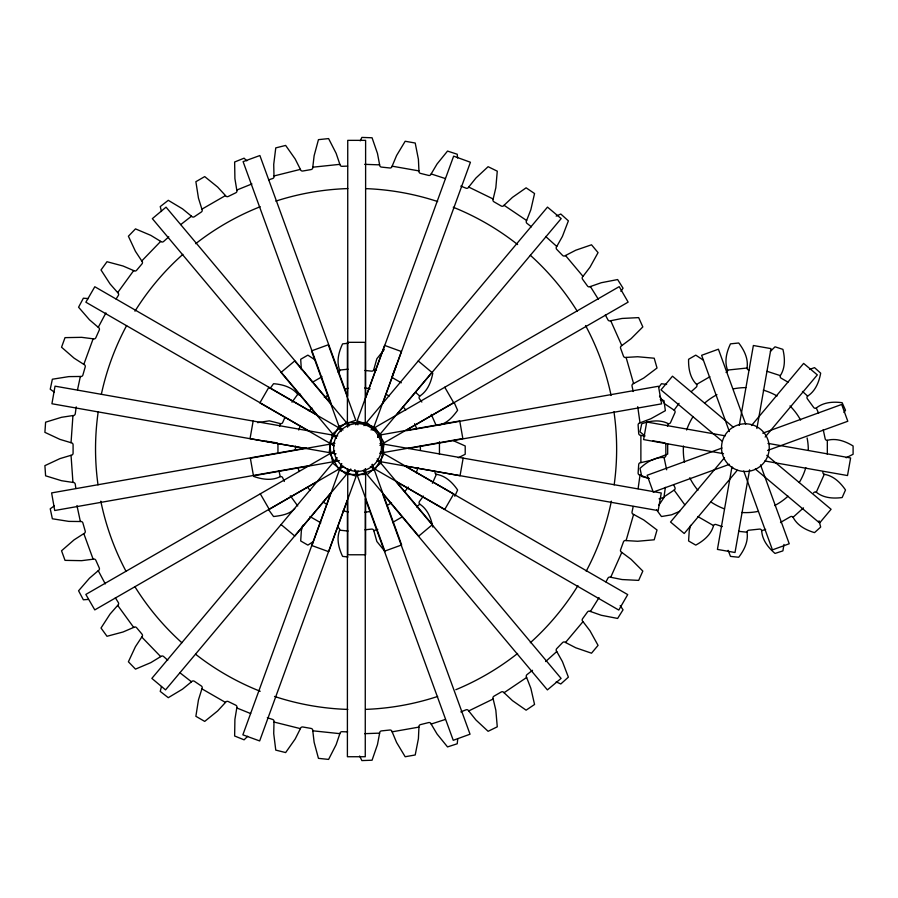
<?xml version="1.0" encoding="UTF-8"?>
<svg xmlns="http://www.w3.org/2000/svg" width="898" height="898" viewBox="0 0 898 898"><rect width="100%" height="100%" fill="white"/><g stroke="black" fill="none" stroke-linecap="round" stroke-linejoin="round"><path stroke-width="1.35" d="M748.988 370.043A1.987 1.987 0 0 1 747.035 368.023C748.505 358.773 744.184 350.13 738.717 342.991L730.478 343.855C726.617 351.982 724.192 361.333 727.548 370.077A1.987 1.987 0 0 1 726.055 372.457M457.61 158.014L457.228 154.232L447.53 151.077L437.057 163.986L431.152 173.943A2.077 2.077 0 0 1 428.593 175.413L420.511 173.393A2.077 2.077 0 0 1 418.951 170.901L418.412 159.339L415.213 143.029L405.178 141.255L396.602 155.5L392.134 166.175A2.077 2.077 0 0 1 389.811 167.982L381.527 167.107A2.077 2.077 0 0 1 379.63 164.862L377.486 153.491L372.064 137.776L361.872 137.416L360.21 140.84M268.637 179.847L272.599 178.556A2.077 2.077 0 0 0 273.991 175.963L273.722 164.39L275.765 147.889L285.654 145.431L295.206 159.036L300.403 169.374A2.077 2.077 0 0 0 302.851 171.013L311.045 169.576A2.077 2.077 0 0 0 312.785 167.196L314.132 155.702L318.453 139.65L328.589 138.584L336.155 153.378L339.859 164.345A2.077 2.077 0 0 0 342.048 166.31L347.605 166.119M75.836 488.389L75.264 484.258A2.077 2.077 0 0 0 72.94 482.439L61.502 480.699L45.607 475.817L44.9 465.647L59.964 458.609L71.043 455.286A2.077 2.077 0 0 0 73.086 453.164L73.086 444.836A2.077 2.077 0 0 0 71.043 442.714L72.94 415.561A2.077 2.077 0 0 0 75.264 413.742L76.229 406.861M267.312 717.726L272.599 719.444A2.077 2.077 0 0 1 273.991 722.037L273.722 733.61L275.765 750.111L285.654 752.569L295.206 738.964L300.403 728.626A2.077 2.077 0 0 1 302.851 726.987L311.045 728.424A2.077 2.077 0 0 1 312.785 730.804L314.132 742.298L318.453 758.35L328.589 759.416L336.155 744.622L339.859 733.655A2.077 2.077 0 0 1 342.048 731.69L347.605 731.881M457.744 738.728L457.228 743.769L447.53 746.923L437.057 734.014L431.152 724.057A2.077 2.077 0 0 0 428.593 722.587L420.511 724.607A2.077 2.077 0 0 0 418.951 727.099L418.412 738.661L415.213 754.971L405.178 756.745L396.602 742.5L392.134 731.825A2.077 2.077 0 0 0 389.811 730.018L381.527 730.893A2.077 2.077 0 0 0 379.63 733.138L377.486 744.509L372.064 760.224L361.872 760.584L359.66 756.015M783.943 544.469L782.91 550.878L775.03 553.437C768.194 547.589 762.178 540.035 761.684 530.673A1.987 1.987 0 0 0 759.36 529.113L748.988 530.202A1.987 1.987 0 0 0 747.035 532.211C748.505 541.472 744.184 550.115 738.717 557.254L730.478 556.39L728.132 550.328M638.108 488.635L640.005 475.154A2.077 2.077 0 0 1 638.119 472.898L638.691 464.592A2.077 2.077 0 0 1 640.88 462.616L652.173 460.079L667.685 454.096L667.685 443.904M665.362 487.322L663.948 497.413L659.065 498.794M253.146 421.039L250.048 438.639L329.117 452.581L332.226 434.991M380.976 461.774L384.075 444.184L661.265 493.002L658.167 510.603L404.841 465.939M463.155 458.126L460.045 475.716L376.846 461.044M731.993 466.747L717.423 549.408L735.013 552.506L749.594 469.845M739.279 425.416L753.366 345.506L770.967 348.615L756.879 428.514M396.321 365.071L392.437 375.622A1.987 1.987 0 0 0 393.403 378.26L401.305 382.817M432.791 373.164C431.141 382.009 427.616 391 419.759 396.097A1.987 1.987 0 0 0 419.568 398.903L421.858 402.057M77.52 389.788L80.36 376.475A2.077 2.077 0 0 0 82.897 374.994L85.198 366.99A2.077 2.077 0 0 0 83.817 364.386L74.074 358.145L61.547 347.223L65.026 337.637L81.651 337.334L93.134 338.804A2.077 2.077 0 0 0 95.862 337.693L99.251 330.082A2.077 2.077 0 0 0 98.252 327.321L89.463 319.778L78.575 307.217L83.357 298.215L88.419 298.585M279.648 426.326L280.232 423.587A1.987 1.987 0 0 0 282.747 422.352L284.868 417.592M364.992 370.447L371.469 371.132A1.987 1.987 0 0 0 373.804 369.572L376.857 358.751L384.277 349.513M633.202 506.483L632.046 511.916A2.077 2.077 0 0 0 633.595 514.419L643.754 519.964L657.022 529.988L654.204 539.788L637.647 541.258L626.097 540.585A2.077 2.077 0 0 0 623.448 541.876L620.608 549.711A2.077 2.077 0 0 0 621.798 552.405L631.081 559.308L642.822 571.083L638.669 580.389L622.067 579.547L610.719 577.268A2.077 2.077 0 0 0 607.924 578.189L605.97 581.859M667.54 426.326L668.112 423.587A1.987 1.987 0 0 0 670.638 422.352L674.869 412.833A1.987 1.987 0 0 0 674.106 410.139L664.767 403.887L659.514 396.209M338.176 527.788A1.987 1.987 0 0 1 339.657 530.168C336.301 538.912 338.737 548.263 342.587 556.39L348.087 556.962M161.483 686.487L160.237 691.404L168.274 697.679L182.53 689.136L191.487 681.795A2.077 2.077 0 0 1 194.383 681.29L201.287 685.949A2.077 2.077 0 0 1 201.904 688.833L198.458 699.879L195.876 716.301L204.71 721.397L217.642 710.947L225.488 702.438A2.077 2.077 0 0 1 228.283 701.54L235.77 705.188A2.077 2.077 0 0 1 236.791 707.95L234.906 719.377L234.636 736.001L244.088 739.817L247.725 736.281M302.693 525.33L301.358 530.651L300.695 540.966L307.879 545.108L313.335 541.584M690.584 525.33L689.249 530.651L688.586 540.966L695.759 545.108C703.662 540.809 711.115 534.669 713.54 525.611A1.987 1.987 0 0 1 716.144 524.567L722.34 526.587M626.097 540.585L633.595 514.419M531.414 226.846L527.047 223.422A2.077 2.077 0 0 1 526.632 220.515L530.841 209.728L534.557 193.53L526.105 187.828L512.477 197.347L504.059 205.283A2.077 2.077 0 0 1 501.196 205.99L493.99 201.826A2.077 2.077 0 0 1 493.17 198.997L495.842 187.738L497.268 171.181L488.108 166.702L475.929 178.029L468.7 187.065A2.077 2.077 0 0 1 465.972 188.165L460.82 186.088M83.817 364.386L93.134 338.804M330.846 493.114L242.864 734.833L259.657 740.94L347.279 500.175M339.444 469.463L341.363 464.21M355.709 424.799L356.663 422.172M339.837 468.812L341.756 463.548M356.719 474.256L357.673 471.63M372.973 429.592L401.395 351.511L384.602 345.404L357.135 420.859L373.927 426.965M358.066 470.979L356.629 474.919L354.744 469.699M372.883 430.254L373.849 427.628M382.447 403.977L470.429 162.257L453.636 156.151L365.666 397.87L365.609 140.357L347.739 140.357L347.739 396.198M432.398 483.281L436.383 474.324A1.987 1.987 0 0 1 435.07 471.843M454.815 496.28L457.621 489.971C452.525 482.574 445.632 475.794 436.383 474.324M610.719 577.268L621.798 552.405M788.062 382.166L781.294 378.26A1.987 1.987 0 0 1 780.328 375.622C785.424 367.765 784.998 358.111 782.91 349.367L775.03 346.808L770.417 351.387M813.577 492.912A1.987 1.987 0 0 1 816.293 492.227L824.274 474.324A1.987 1.987 0 0 1 822.961 471.843M98.252 327.321L105.919 312.897M658.896 505.147L664.767 496.358L674.106 490.106A1.987 1.987 0 0 0 674.869 487.412L673.814 485.032M329.42 443.006L338.355 427.538L268.816 387.386L259.881 402.865L334.258 445.812M375.229 469.272L384.164 453.804L453.703 493.945L444.768 509.424L370.38 466.477M116.089 299.034L118.3 295.498A2.077 2.077 0 0 0 117.694 292.613L110.05 283.925L101.014 269.972L106.997 261.722L123.06 266.01L133.69 270.59A2.077 2.077 0 0 0 136.619 270.276L141.974 263.9A2.077 2.077 0 0 0 141.772 260.959L135.418 251.294L128.403 236.219L135.486 228.878L150.797 235.355L160.686 241.382A2.077 2.077 0 0 0 163.627 241.472L168.79 236.825M556.176 681.896L560.801 683.973L568.378 677.148L562.44 661.624L556.771 651.533A2.077 2.077 0 0 1 556.771 648.592L562.563 642.598A2.077 2.077 0 0 1 565.504 642.485L575.786 647.795L591.513 653.194L598.057 645.381L590.02 630.834L583.004 621.629A2.077 2.077 0 0 1 582.6 618.711L587.494 611.976A2.077 2.077 0 0 1 590.39 611.459L599.045 597.608M620.9 291.356L623.044 288.202L617.633 279.559L601.312 282.713L590.39 286.541A2.077 2.077 0 0 1 587.494 286.024L582.6 279.289A2.077 2.077 0 0 1 583.004 276.371L590.02 267.166L598.057 252.619L591.513 244.806L575.786 250.205L565.504 255.515A2.077 2.077 0 0 1 562.563 255.402L556.771 249.408A2.077 2.077 0 0 1 556.771 246.467L562.44 236.376L568.378 220.852L560.801 214.027L556.176 216.104M843.963 412.44L845.512 410.274L842.144 402.697C833.221 401.541 823.578 402.124 816.293 408.018A1.987 1.987 0 0 1 813.577 407.333L807.448 398.903A1.987 1.987 0 0 1 807.639 396.097C815.496 391 819.032 382.009 820.682 373.164L814.52 367.619L809.626 369.426M117.694 292.613L133.69 270.59M270.32 388.183L273.564 383.704C282.533 384.423 291.839 387.004 297.743 394.278A1.987 1.987 0 0 0 300.538 394.177M291.985 402.203L297.743 394.278M423.396 496.078L419.568 501.342A1.987 1.987 0 0 0 419.759 504.148C427.616 509.245 431.141 518.236 432.791 527.081M659.02 387.06L661.456 383.704L666.619 384.456M674.106 410.139L679.045 403.337M115.359 597.787L118.3 602.502A2.077 2.077 0 0 1 117.694 605.387L110.05 614.075L101.014 628.028L106.997 636.278L123.06 631.99L133.69 627.41A2.077 2.077 0 0 1 136.619 627.724L141.974 634.1A2.077 2.077 0 0 1 141.772 637.041L135.418 646.706L128.403 661.781L135.486 669.122L150.797 662.645L160.686 656.618A2.077 2.077 0 0 1 163.627 656.528L167.758 660.243M333.371 462.066L337.21 457.711M363.926 425.663L365.957 423.441M330.228 493.619L165.546 689.877L151.852 678.394L332.709 463.065L346.404 474.548L294.791 536.05L281.096 524.567M347.066 473.549L350.658 469.272M377.62 437.146L431.927 372.423L418.232 360.94M347.301 473.471L350.894 469.194M377.856 437.068L380.55 433.846M396.478 414.865L561.171 218.596L547.488 207.112L366.62 422.442L380.314 433.925M565.504 642.485L583.004 621.629M724.495 457.711L670.537 522.019L684.22 533.502L737.28 470.271M751.469 425.562L803.62 363.409L817.315 374.893L765.152 437.045M141.772 260.959L160.686 241.382M294.769 508.65C289.381 514.419 281.029 515.632 273.564 516.541L268.693 509.828M416.638 506.955L419.759 504.148M691.337 391.562L696.175 387.206A1.987 1.987 0 0 0 696.567 384.423C689.945 377.8 688.362 368.27 688.586 359.279L695.759 355.137L703.314 360.132M545.636 661.545L556.771 651.533M780.497 522.647A1.987 1.987 0 0 1 781.294 521.985L790.319 516.777A1.987 1.987 0 0 1 793.08 517.259L803.486 507.886M346.314 422.464L332.63 433.947L281.018 372.434L294.712 360.951L349.019 425.674M180.756 224.579L191.487 216.205A2.077 2.077 0 0 0 194.383 216.71L201.287 212.051A2.077 2.077 0 0 0 201.904 209.167L198.458 198.121L195.876 181.699L204.71 176.603L217.642 187.053L225.488 195.562A2.077 2.077 0 0 0 228.283 196.46L235.77 192.812A2.077 2.077 0 0 0 236.791 190.05L234.906 178.623L234.636 161.999L244.088 158.183L246.815 160.832M532.514 670.301L527.047 674.578A2.077 2.077 0 0 0 526.632 677.485L530.841 688.272L534.557 704.47L526.105 710.172L512.477 700.653L504.059 692.717A2.077 2.077 0 0 0 501.196 692.01L493.99 696.175A2.077 2.077 0 0 0 493.17 699.003L495.842 710.262L497.268 726.819L488.108 731.298L475.929 719.971L468.7 710.935A2.077 2.077 0 0 0 465.972 709.835L460.82 711.912M54.351 505.832L50.243 508.796L52.365 518.775L68.787 521.39L80.36 521.525A2.077 2.077 0 0 1 82.897 523.006L85.198 531.01A2.077 2.077 0 0 1 83.817 533.614L74.074 539.855L61.547 550.777L65.026 560.363L81.651 560.666L93.134 559.196A2.077 2.077 0 0 1 95.862 560.307L99.251 567.918A2.077 2.077 0 0 1 98.252 570.679L89.463 578.222L78.575 590.783L83.357 599.785L88.419 599.415M504.059 692.717L526.632 677.485M633.202 391.517L632.046 386.084A2.077 2.077 0 0 1 633.595 383.581L643.754 378.036L657.022 368.012L654.204 358.212L637.647 356.742L626.097 357.415A2.077 2.077 0 0 1 623.448 356.124L620.608 348.289A2.077 2.077 0 0 1 621.798 345.595L631.081 338.692L642.822 326.917L638.669 317.611L622.067 318.453L610.719 320.732A2.077 2.077 0 0 1 607.924 319.811L605.319 314.917M201.904 209.167L225.488 195.562M312.324 382.324L322.023 376.722M330.419 453.232L334.685 450.919M371.009 429.94L374.646 427.852M316.668 481.799L94.784 609.899L85.849 594.431L329.847 453.714L338.782 469.183M338.142 469.396L342.98 466.601M380.516 444.937L382.93 443.533M343.62 466.388L269.243 509.334L260.308 493.855M379.944 445.419L383.581 443.32M406.255 430.232L628.14 302.121L619.205 286.653L375.207 427.369L384.142 442.837L453.681 402.686L444.746 387.218M402.427 516.777L393.403 521.985A1.987 1.987 0 0 0 392.617 522.647M696.567 384.423L709.903 376.722M679.674 511.321L671.637 514.801L661.456 516.541L656.584 509.828M468.7 710.935L493.17 699.003M458.272 457.767L465.209 454.265L465.209 445.98L453.31 440.649M846.163 457.767L853.1 454.265L853.1 445.98C845.433 441.288 836.386 437.898 827.327 440.323A1.987 1.987 0 0 1 825.127 438.594L823.23 429.671M236.791 190.05L251.934 183.933M338.973 426.348L355.754 420.23L328.298 344.787L311.505 350.894L340.881 431.601M374.163 469.508L357.37 475.614L384.838 551.069L401.631 544.963L372.255 464.255M722.059 448.001L647.132 475.278L653.239 492.07L729.479 464.311M762.806 433.173L841.684 404.459L847.802 421.252L767.61 450.437M284.34 481.463L282.747 477.893A1.987 1.987 0 0 0 280.232 476.658C271.881 480.901 262.328 479.476 253.853 476.479M438.92 425.091C447.17 423.486 452.906 416.717 457.621 410.274L454.253 402.697M364.992 529.798L371.469 529.113A1.987 1.987 0 0 1 373.804 530.673L377.789 529.382M761.684 530.673L765.68 529.382M431.152 724.057L445.386 719.433M643.933 435.889L640.88 435.384A2.077 2.077 0 0 1 638.691 433.408L638.119 425.102A2.077 2.077 0 0 1 640.005 422.846L650.826 418.76L665.362 410.678L663.948 400.587L660.288 399.554M273.991 175.963L300.403 169.374M257.625 422.632L269.333 420.836L280.232 423.587M306.319 448.001L51.613 492.912L54.722 510.513L308.048 465.838M329.723 443.881L333.854 443.152M377.912 435.384L459.742 420.949L462.84 438.55L383.772 452.491L380.662 434.89M334.943 443.298L250.362 458.216L253.461 475.817L332.529 461.875L329.431 444.274M377.62 435.777L380.37 435.294M406.536 430.681L658.481 386.252L661.579 403.853L408.253 448.517M334.202 461.224L338.333 460.506M379.641 453.221L382.391 452.727M333.91 461.628L339.422 460.652M380.718 453.378L383.48 452.884M392.134 731.825L418.951 727.099M312.785 167.196L339.859 164.345M348.087 343.283L342.587 343.855C338.737 351.982 336.301 361.333 339.657 370.077A1.987 1.987 0 0 1 338.176 372.457M339.657 370.077L348.02 369.201M727.548 370.077L747.035 368.023M665.003 443.107A1.987 1.987 0 0 1 665.845 444.914L665.845 455.331A1.987 1.987 0 0 1 664.049 457.486C654.687 456.992 646.538 462.189 640.016 468.374L641.733 476.479L649.254 478.466M72.94 415.561L61.502 417.301L45.607 422.183L44.9 432.353L59.964 439.391L71.043 442.714M364.667 733.666L379.63 733.138M347.403 422.61L365.262 422.61L365.262 342.318L347.403 342.318L347.403 426.797M364.667 164.334L379.63 164.862M80.36 376.475L68.787 376.61L52.365 379.225L50.243 389.204L54.351 392.168M664.049 442.759L652.969 440.851M276.157 442.759L266.111 441.21M738.684 531.335L747.035 532.211M339.657 530.168L348.02 531.044M312.785 730.804L339.859 733.655M392.134 166.175L418.951 170.901M725.247 435.844L646.717 422.004L643.608 439.593L723.519 453.681M767.958 443.376L850.619 457.958L847.51 475.547L764.849 460.977M337.727 435.957L55.036 386.162L51.927 403.752L305.253 448.428M379.944 443.455L383.165 443.971M330.498 452.828L335.998 453.793M377.306 461.078L380.056 461.561M330.037 452.794L335.549 453.771M273.991 722.037L300.403 728.626M640.005 475.154L648.704 478.331M824.274 474.324C833.524 475.794 840.405 482.574 845.512 489.971L842.144 497.548C833.221 498.704 823.578 498.121 816.293 492.227M431.152 173.943L445.386 178.567M767.015 371.301L780.328 375.622M668.112 423.587C659.772 419.332 650.219 420.769 641.733 423.766L640.016 431.871L645.045 435.968M373.804 369.572L376.464 370.436M236.791 707.95L250.665 713.562M590.39 611.459L601.312 615.287L617.633 618.441L623.044 609.798L620.192 605.6M468.7 187.065L493.17 198.997M697.78 516.518L713.54 525.611M316.365 414.651L94.806 286.743L85.871 302.211L308.968 431.018M339.365 427.931L343.002 430.03M380.528 451.705L382.952 453.097M339.567 428.234L341.981 429.637M380.73 452.008L383.154 453.4M404.942 465.983L627.713 594.599L618.778 610.068L396.007 481.451M330.43 443.41L334.067 445.509M370.582 466.78L374.219 468.879M309.9 516.518L320.811 522.816M201.904 688.833L225.488 702.438M504.059 205.283L526.632 220.515M315.423 360.132L307.879 355.137L300.695 359.279L301.358 369.594M179.69 672.58L191.487 681.795M733.565 427.448L672.479 376.195L660.995 389.878L722.082 441.131M766.791 455.331L831.088 509.278L819.605 522.973L755.308 469.014M802.442 391.416L807.639 396.097M545.636 236.455L556.771 246.467M415.594 392.359L419.759 396.097M191.487 216.205L182.53 208.864L168.274 200.321L160.237 206.596L161.483 211.513M141.772 637.041L160.686 656.618M385.141 551.675L376.857 541.494L373.804 530.673M565.504 255.515L583.004 276.371M330.486 403.135L166.04 207.157L152.346 218.641L316.792 414.618M346.662 422.419L349.356 425.63M377.216 458.822L379.91 462.043M377.766 459.944L380.471 463.155M396.4 482.147L561.093 678.417L547.398 689.9L382.952 493.922M333.876 434.969L336.57 438.179M363.522 470.305L366.227 473.527M333.528 435.014L336.222 438.235M363.185 470.361L365.879 473.572M793.08 517.259C797.334 525.599 805.91 530.056 814.52 532.626L820.682 527.081L819.021 520.795M674.106 490.106L684.804 504.833M290.335 495.775L297.743 505.967M117.694 605.387L133.69 627.41M590.39 286.541L598.326 299.236M98.252 570.679L105.279 583.902M816.293 408.018L818.572 413.125M610.719 320.732L621.798 345.595M431.253 414.405L435.811 424.642M745.688 424.125L718.411 349.199L701.63 355.305L729.378 431.556M760.516 464.883L789.23 543.761L772.437 549.868L743.735 470.99M347.391 395.939L259.881 155.534L243.1 161.64L331.07 403.359M356.955 422.217L357.909 424.844M372.019 464.895L373.927 470.159M382.885 494.764L470.036 734.205L453.243 740.311L365.262 498.592M339.68 427.01L341.117 430.95M355.462 470.361L356.899 474.301M83.817 533.614L93.134 559.196M626.097 357.415L633.595 383.581M664.049 457.486L666.664 469.811M279.065 471.181L280.232 476.658M76.959 505.552L80.36 521.525M637.726 406.671L640.005 422.846M71.043 455.286L72.94 482.439M827.327 440.323L827.327 454.321M640.88 435.384L640.88 462.616M439.448 441.726L439.448 454.321M365.609 422.756L365.609 425.551M365.609 468.891L365.609 473.089M365.262 468.745L365.262 474.335M365.262 499.12L365.262 756.733L347.403 756.733L347.403 500.523M347.739 422.756L347.739 426.954M347.739 468.891L347.739 473.089M347.403 468.745L347.403 474.335M277.953 452.727L277.953 444.914A1.987 1.987 0 0 0 277.123 443.107M613.963 411.767A260.555 260.555 0 0 1 614.165 484.864M611.358 501.174A260.555 260.555 0 0 1 586.203 571.207M577.942 585.631A260.555 260.555 0 0 1 530.314 642.732M517.607 653.452A260.555 260.555 0 0 1 455.802 689.72M437.674 696.444A260.555 260.555 0 0 1 365.733 709.375M347.829 709.42A260.555 260.555 0 0 1 274.507 696.444M260.207 691.269A260.555 260.555 0 0 1 195.674 654.305M181.867 642.732A260.555 260.555 0 0 1 134.969 586.809M125.978 571.207A260.555 260.555 0 0 1 100.812 501.174M98.017 484.864A260.555 260.555 0 0 1 98.208 411.767M101.384 394.132A260.555 260.555 0 0 1 126.629 325.57M134.969 311.191A260.555 260.555 0 0 1 182.889 254.347M195.674 243.695A260.555 260.555 0 0 1 260.207 206.731M275.821 201.118A260.555 260.555 0 0 1 347.829 188.58M365.733 188.625A260.555 260.555 0 0 1 437.674 201.556M453.254 207.247A260.555 260.555 0 0 1 517.607 244.548M530.314 255.268A260.555 260.555 0 0 1 577.212 311.191M585.552 325.57A260.555 260.555 0 0 1 611.089 395.479M417.929 467.611A62.501 62.501 0 0 1 416.178 472.775M408.332 487.075A62.501 62.501 0 0 1 404.908 491.329M391.517 502.824A62.501 62.501 0 0 1 386.78 505.563M370.122 511.422A62.501 62.501 0 0 1 364.734 512.242M348.413 511.894A62.501 62.501 0 0 1 343.081 510.827M326.67 504.238A62.501 62.501 0 0 1 323.201 502.083M310.057 490.297A62.501 62.501 0 0 1 307.52 487.075M299.202 471.506A62.501 62.501 0 0 1 297.923 467.611M295.431 450.123A62.501 62.501 0 0 1 295.565 446.037M298.753 430.03A62.501 62.501 0 0 1 300.19 426.202M309.181 411.003A62.501 62.501 0 0 1 311.853 407.894M324.346 397.421A62.501 62.501 0 0 1 327.871 395.333M345.73 388.823A62.501 62.501 0 0 1 348.413 388.351M364.734 387.992A62.501 62.501 0 0 1 370.122 388.823M385.568 394.065A62.501 62.501 0 0 1 389.182 395.996M403.067 406.895A62.501 62.501 0 0 1 405.806 409.948M414.573 423.721A62.501 62.501 0 0 1 416.65 428.739M420.286 446.037A62.501 62.501 0 0 1 420.421 450.123M805.82 467.611A62.501 62.501 0 0 1 799.242 482.552M788.04 496.19A62.501 62.501 0 0 1 774.671 505.563M758.013 511.422A62.501 62.501 0 0 1 741.737 512.489M724.428 508.852A62.501 62.501 0 0 1 711.093 502.083M697.937 490.297A62.501 62.501 0 0 1 689.765 477.758M684.523 462.313A62.501 62.501 0 0 1 683.457 446.037M686.633 430.03A62.501 62.501 0 0 1 693.11 416.537M704.604 403.135A62.501 62.501 0 0 1 716.963 394.682M733.621 388.823A62.501 62.501 0 0 1 745.811 387.622M763.3 390.125A62.501 62.501 0 0 1 777.073 395.996M790.004 405.93A62.501 62.501 0 0 1 800.612 420.062M807.111 437.932A62.501 62.501 0 0 1 808.312 450.123M339.365 470.125L311.898 545.569L328.69 551.686L356.147 476.232L339.365 470.125M380.808 463.11L367.125 474.593L418.737 536.106L432.421 524.623L380.808 463.11M365.609 474.481L347.739 474.481L347.739 554.773L365.609 554.773L365.609 474.481M732.813 467.948A23.876 23.876 0 0 0 769.238 448.394A23.876 23.876 0 0 0 734.081 426.629A23.876 23.876 0 0 0 732.813 467.948M344.955 467.779A23.876 23.876 0 0 0 381.381 448.214A23.876 23.876 0 0 0 346.224 426.449A23.876 23.876 0 0 0 344.955 467.779"/></g></svg>
